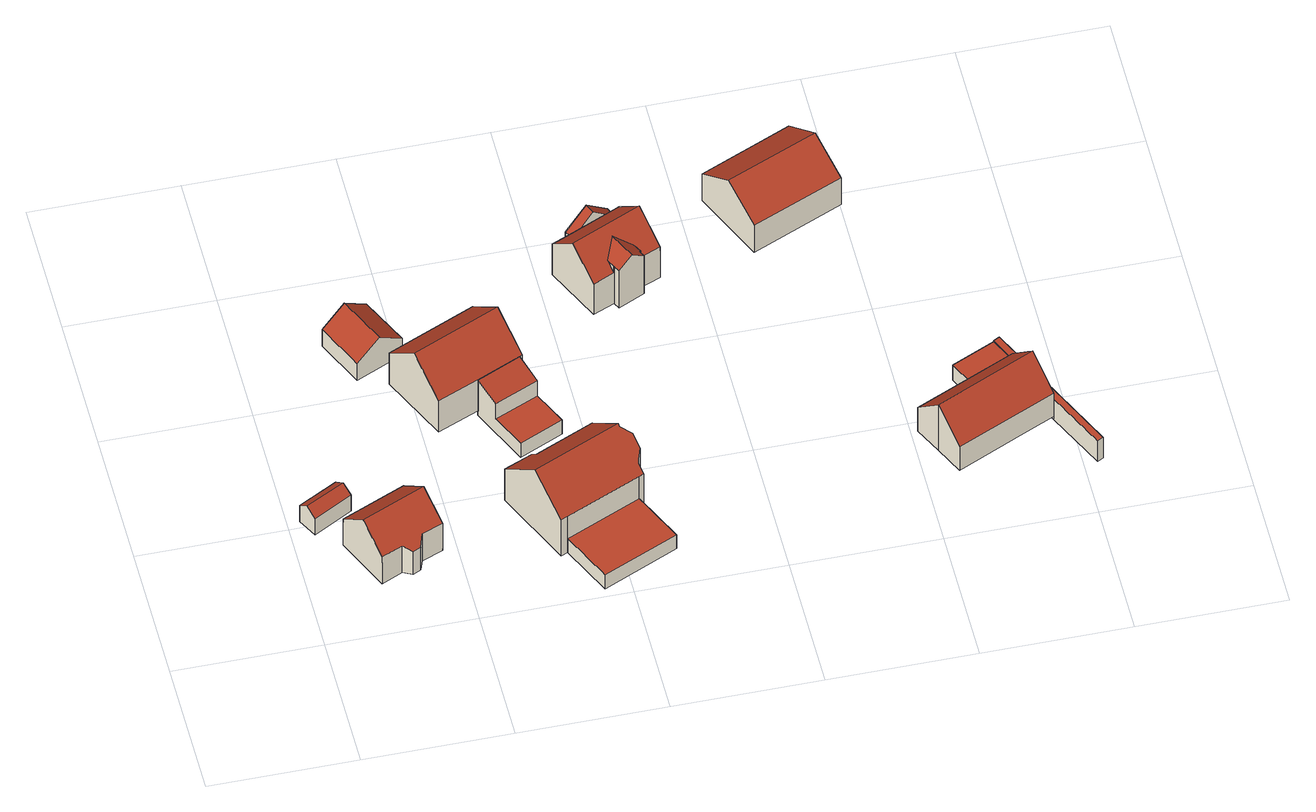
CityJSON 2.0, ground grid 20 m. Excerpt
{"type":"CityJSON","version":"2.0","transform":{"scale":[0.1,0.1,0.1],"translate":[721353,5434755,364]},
"CityObjects":{
"building1":{"type":"Building","attributes":{"Gemeindeschluessel":"09375181","HoeheDach":"372.446","HoeheGrund":"368.300","Methode":"1000","NiedrigsteTraufeDesGebaeudes":"371.282","Geometrietyp2DReferenz":"3000","measuredHeight":4.15,"function":"31001_2463","roofType":"3100","storeysAboveGround":1},"geometry":[{"type":"Solid","lod":"2","boundaries":[[[[0,1,2,3]],[[4,2,1,5]],[[6,7,8,9]],[[5,1,8,7]],[[3,2,4,10]],[[9,8,1,0]],[[11,10,4,5,7,6]],[[10,11,6,9,0,3]]]],"semantics":{"surfaces":[{"type":"WallSurface","Flaeche":"5.346","Z_MAX":"4.146","Z_MAX_ASL":"372.446","Z_MIN":"0.000","Z_MIN_ASL":"368.300"},{"type":"RoofSurface","Dachneigung":"52.298","Dachorientierung":"151.899","Flaeche":"11.352","Z_MAX":"4.146","Z_MAX_ASL":"372.446","Z_MIN":"2.987","Z_MIN_ASL":"371.287"},{"type":"WallSurface","Flaeche":"17.870","Z_MAX":"2.989","Z_MAX_ASL":"371.289","Z_MIN":"0.000","Z_MIN_ASL":"368.300"},{"type":"RoofSurface","Dachneigung":"52.182","Dachorientierung":"331.898","Flaeche":"11.333","Z_MAX":"4.146","Z_MAX_ASL":"372.446","Z_MIN":"2.982","Z_MIN_ASL":"371.282"},{"type":"WallSurface","Flaeche":"17.893","Z_MAX":"2.987","Z_MAX_ASL":"371.287","Z_MIN":"0.000","Z_MIN_ASL":"368.300"},{"type":"WallSurface","Flaeche":"5.320","Z_MAX":"4.146","Z_MAX_ASL":"372.446","Z_MIN":"0.000","Z_MIN_ASL":"368.300"},{"type":"WallSurface","Flaeche":"10.692","Z_MAX":"4.146","Z_MAX_ASL":"372.446","Z_MIN":"0.000","Z_MIN_ASL":"368.300"},{"type":"GroundSurface","Flaeche":"17.934","Z_MAX":"0.000","Z_MAX_ASL":"368.300","Z_MIN":"0.000","Z_MIN_ASL":"368.300"}],"values":[[0,1,2,3,4,5,6,7]]}}]},
"building2":{"type":"Building","attributes":{"Gemeindeschluessel":"09375181","HoeheDach":"375.815","HoeheGrund":"367.410","Methode":"2000","NiedrigsteTraufeDesGebaeudes":"371.606","Geometrietyp2DReferenz":"3000","measuredHeight":8.4,"function":"31001_1000","roofType":"3100","storeysAboveGround":1},"address":[{"Country":"Germany","Locality":"Pettendorf","ThoroughfareName":"Weingasse 4"}],"geometry":[{"type":"Solid","lod":"2","boundaries":[[[[12,13,14,15]],[[16,17,18,19]],[[20,21,22,23,24]],[[12,15,24,23,25,26,16,19]],[[20,24,15,14]],[[25,23,22,27]],[[13,12,19,18]],[[28,29,26,25,27]],[[28,27,22,21]],[[17,16,26,29]],[[13,18,17,29,28,21,20,14]]]],"semantics":{"surfaces":[{"type":"WallSurface","Flaeche":"6.596","Z_MAX":"5.051","Z_MAX_ASL":"372.461","Z_MIN":"0.000","Z_MIN_ASL":"367.410"},{"type":"WallSurface","Flaeche":"6.438","Z_MAX":"5.040","Z_MAX_ASL":"372.450","Z_MIN":"0.000","Z_MIN_ASL":"367.410"},{"type":"WallSurface","Flaeche":"54.466","Z_MAX":"8.405","Z_MAX_ASL":"375.815","Z_MIN":"0.000","Z_MIN_ASL":"367.410"},{"type":"RoofSurface","Dachneigung":"50.008","Dachorientierung":"156.469","Flaeche":"52.747","Z_MAX":"8.405","Z_MAX_ASL":"375.815","Z_MIN":"4.196","Z_MIN_ASL":"371.606"},{"type":"WallSurface","Flaeche":"15.848","Z_MAX":"5.055","Z_MAX_ASL":"372.465","Z_MIN":"0.000","Z_MIN_ASL":"367.410"},{"type":"RoofSurface","Dachneigung":"49.990","Dachorientierung":"336.482","Flaeche":"51.520","Z_MAX":"8.405","Z_MAX_ASL":"375.815","Z_MIN":"4.929","Z_MIN_ASL":"372.339"},{"type":"WallSurface","Flaeche":"5.255","Z_MAX":"4.207","Z_MAX_ASL":"371.617","Z_MIN":"0.000","Z_MIN_ASL":"367.410"},{"type":"WallSurface","Flaeche":"54.601","Z_MAX":"8.405","Z_MAX_ASL":"375.815","Z_MIN":"0.000","Z_MIN_ASL":"367.410"},{"type":"WallSurface","Flaeche":"46.970","Z_MAX":"4.929","Z_MAX_ASL":"372.339","Z_MIN":"0.000","Z_MIN_ASL":"367.410"},{"type":"WallSurface","Flaeche":"15.953","Z_MAX":"5.040","Z_MAX_ASL":"372.450","Z_MIN":"0.000","Z_MIN_ASL":"367.410"},{"type":"GroundSurface","Flaeche":"79.873","Z_MAX":"0.000","Z_MAX_ASL":"367.410","Z_MIN":"0.000","Z_MIN_ASL":"367.410"}],"values":[[0,1,2,3,4,5,6,7,8,9,10]]}}]},
"building3":{"type":"Building","attributes":{"Gemeindeschluessel":"09375181","HoeheDach":"374.352","HoeheGrund":"368.730","Methode":"1000","NiedrigsteTraufeDesGebaeudes":"371.779","Geometrietyp2DReferenz":"3000","measuredHeight":5.62,"function":"31001_2000","roofType":"3100"},"geometry":[{"type":"Solid","lod":"2","boundaries":[[[[30,31,32,33,34]],[[35,36,31,30]],[[37,38,33,32]],[[30,34,39,35]],[[36,37,32,31]],[[39,38,37,36,35]],[[34,33,38,39]]]],"semantics":{"surfaces":[{"type":"WallSurface","Flaeche":"30.824","Z_MAX":"5.622","Z_MAX_ASL":"374.352","Z_MIN":"0.000","Z_MIN_ASL":"368.730"},{"type":"WallSurface","Flaeche":"22.422","Z_MAX":"3.049","Z_MAX_ASL":"371.779","Z_MIN":"0.000","Z_MIN_ASL":"368.730"},{"type":"RoofSurface","Dachneigung":"54.098","Dachorientierung":"65.791","Flaeche":"32.266","Z_MAX":"5.622","Z_MAX_ASL":"374.352","Z_MIN":"3.049","Z_MIN_ASL":"371.779"},{"type":"GroundSurface","Flaeche":"52.278","Z_MAX":"0.000","Z_MAX_ASL":"368.730","Z_MIN":"0.000","Z_MIN_ASL":"368.730"},{"type":"RoofSurface","Dachneigung":"54.104","Dachorientierung":"245.788","Flaeche":"32.272","Z_MAX":"5.622","Z_MAX_ASL":"374.352","Z_MIN":"3.049","Z_MIN_ASL":"371.779"},{"type":"WallSurface","Flaeche":"30.820","Z_MAX":"5.622","Z_MAX_ASL":"374.352","Z_MIN":"0.000","Z_MIN_ASL":"368.730"},{"type":"WallSurface","Flaeche":"22.421","Z_MAX":"3.049","Z_MAX_ASL":"371.779","Z_MIN":"0.000","Z_MIN_ASL":"368.730"}],"values":[[0,1,2,3,4,5,6]]}}]},
"building4":{"type":"Building","attributes":{"Gemeindeschluessel":"09375181","HoeheDach":"377.030","HoeheGrund":"366.842","Methode":"2000","NiedrigsteTraufeDesGebaeudes":"372.603","Geometrietyp2DReferenz":"3000","measuredHeight":10.19,"function":"31001_1000","roofType":"3100"},"address":[{"Country":"Germany","Locality":"Pettendorf","ThoroughfareName":"Herwigstraße 3"}],"geometry":[{"type":"Solid","lod":"2","boundaries":[[[[40,41,42,43,44,45]],[[43,46,47,44]],[[40,48,49,50,41]],[[44,47,51,52,45]],[[51,49,48,52]],[[47,46,53,50,49,51]],[[42,53,46,43]],[[45,52,48,40]],[[41,50,53,42]]]],"semantics":{"surfaces":[{"type":"GroundSurface","Flaeche":"134.886","Z_MAX":"0.000","Z_MAX_ASL":"366.842","Z_MIN":"0.000","Z_MIN_ASL":"366.842"},{"type":"WallSurface","Flaeche":"35.089","Z_MAX":"5.775","Z_MAX_ASL":"372.617","Z_MIN":"0.000","Z_MIN_ASL":"366.842"},{"type":"WallSurface","Flaeche":"82.421","Z_MAX":"10.188","Z_MAX_ASL":"377.030","Z_MIN":"0.000","Z_MIN_ASL":"366.842"},{"type":"WallSurface","Flaeche":"82.342","Z_MAX":"10.188","Z_MAX_ASL":"377.030","Z_MIN":"0.000","Z_MIN_ASL":"366.842"},{"type":"RoofSurface","Dachneigung":"49.440","Dachorientierung":"335.814","Flaeche":"88.784","Z_MAX":"10.188","Z_MAX_ASL":"377.030","Z_MIN":"5.771","Z_MIN_ASL":"372.613"},{"type":"RoofSurface","Dachneigung":"49.442","Dachorientierung":"155.811","Flaeche":"88.758","Z_MAX":"10.188","Z_MAX_ASL":"377.030","Z_MIN":"5.761","Z_MIN_ASL":"372.603"},{"type":"WallSurface","Flaeche":"37.635","Z_MAX":"5.772","Z_MAX_ASL":"372.614","Z_MIN":"0.000","Z_MIN_ASL":"366.842"},{"type":"WallSurface","Flaeche":"75.455","Z_MAX":"5.771","Z_MAX_ASL":"372.613","Z_MIN":"0.000","Z_MIN_ASL":"366.842"},{"type":"WallSurface","Flaeche":"2.612","Z_MAX":"5.762","Z_MAX_ASL":"372.604","Z_MIN":"0.000","Z_MIN_ASL":"366.842"}],"values":[[0,1,2,3,4,5,6,7,8]]}}]},
"building5":{"type":"Building","attributes":{"Gemeindeschluessel":"09375181","HoeheDach":"376.630","HoeheGrund":"365.210","Methode":"2000","NiedrigsteTraufeDesGebaeudes":"371.006","Geometrietyp2DReferenz":"3000","measuredHeight":11.42,"function":"31001_1000","roofType":"3100"},"address":[{"Country":"Germany","Locality":"Pettendorf","ThoroughfareName":"Herwigstraße 3a"}],"geometry":[{"type":"Solid","lod":"2","boundaries":[[[[54,55,56,57,58,59,60,61,62,63]],[[64,65,66,67]],[[68,58,57,69]],[[70,59,58,68]],[[69,57,56,71]],[[72,73,74,62,61]],[[71,56,55,75]],[[64,67,76,63,62,74]],[[77,66,65,73,72,78,70,68,69,71,75,79]],[[76,77,79,54,63]],[[65,64,74,73]],[[78,60,59,70]],[[75,55,54,79]],[[77,76,67,66]],[[72,61,60,78]]]],"semantics":{"surfaces":[{"type":"RoofSurface","Dachneigung":"48.793","Dachorientierung":"155.933","Flaeche":"97.224","Z_MAX":"11.420","Z_MAX_ASL":"376.630","Z_MIN":"6.714","Z_MIN_ASL":"371.924"},{"type":"WallSurface","Flaeche":"6.344","Z_MAX":"6.696","Z_MAX_ASL":"371.906","Z_MIN":"0.000","Z_MIN_ASL":"365.210"},{"type":"WallSurface","Flaeche":"7.864","Z_MAX":"7.674","Z_MAX_ASL":"372.884","Z_MIN":"0.000","Z_MIN_ASL":"365.210"},{"type":"WallSurface","Flaeche":"13.192","Z_MAX":"8.671","Z_MAX_ASL":"373.881","Z_MIN":"0.000","Z_MIN_ASL":"365.210"},{"type":"WallSurface","Flaeche":"5.062","Z_MAX":"6.716","Z_MAX_ASL":"371.926","Z_MIN":"0.000","Z_MIN_ASL":"365.210"},{"type":"WallSurface","Flaeche":"53.314","Z_MAX":"11.420","Z_MAX_ASL":"376.630","Z_MIN":"0.000","Z_MIN_ASL":"365.210"},{"type":"WallSurface","Flaeche":"75.715","Z_MAX":"6.716","Z_MAX_ASL":"371.926","Z_MIN":"0.000","Z_MIN_ASL":"365.210"},{"type":"RoofSurface","Dachneigung":"48.799","Dachorientierung":"335.933","Flaeche":"99.497","Z_MAX":"11.420","Z_MAX_ASL":"376.630","Z_MIN":"5.796","Z_MIN_ASL":"371.006"},{"type":"GroundSurface","Flaeche":"148.009","Z_MAX":"0.000","Z_MAX_ASL":"365.210","Z_MIN":"0.000","Z_MIN_ASL":"365.210"},{"type":"WallSurface","Flaeche":"103.993","Z_MAX":"11.420","Z_MAX_ASL":"376.630","Z_MIN":"0.000","Z_MIN_ASL":"365.210"},{"type":"WallSurface","Flaeche":"58.660","Z_MAX":"6.696","Z_MAX_ASL":"371.906","Z_MIN":"0.000","Z_MIN_ASL":"365.210"},{"type":"WallSurface","Flaeche":"14.839","Z_MAX":"10.058","Z_MAX_ASL":"375.268","Z_MIN":"0.000","Z_MIN_ASL":"365.210"},{"type":"WallSurface","Flaeche":"6.790","Z_MAX":"6.718","Z_MAX_ASL":"371.928","Z_MIN":"0.000","Z_MIN_ASL":"365.210"},{"type":"WallSurface","Flaeche":"24.783","Z_MAX":"5.808","Z_MAX_ASL":"371.018","Z_MIN":"0.000","Z_MIN_ASL":"365.210"},{"type":"WallSurface","Flaeche":"17.364","Z_MAX":"11.090","Z_MAX_ASL":"376.300","Z_MIN":"0.000","Z_MIN_ASL":"365.210"}],"values":[[0,1,2,3,4,5,6,7,8,9,10,11,12,13,14]]}}]},
"building6":{"type":"Building","attributes":{"Gemeindeschluessel":"09375181","HoeheDach":"372.626","HoeheGrund":"366.020","Methode":"2000","NiedrigsteTraufeDesGebaeudes":"368.558","Geometrietyp2DReferenz":"3000","measuredHeight":6.61,"function":"31001_2000","roofType":"1000"},"geometry":[{"type":"Solid","lod":"2","boundaries":[[[[80,46,53,81]],[[82,83,84,85,46,80]],[[83,86,87,84]],[[85,88,53,46]],[[81,53,88,87,86,89]],[[89,86,83,82]],[[87,88,85,84]],[[81,89,82,80]]]],"semantics":{"surfaces":[{"type":"WallSurface","Flaeche":"43.098","Z_MAX":"6.606","Z_MAX_ASL":"372.626","Z_MIN":"0.000","Z_MIN_ASL":"366.020"},{"type":"WallSurface","Flaeche":"35.918","Z_MAX":"6.606","Z_MAX_ASL":"372.626","Z_MIN":"0.000","Z_MIN_ASL":"366.020"},{"type":"RoofSurface","Dachneigung":"90.000","Dachorientierung":"-1.000","Flaeche":"34.028","Z_MAX":"2.538","Z_MAX_ASL":"368.558","Z_MIN":"2.538","Z_MIN_ASL":"368.558"},{"type":"RoofSurface","Dachneigung":"71.487","Dachorientierung":"155.795","Flaeche":"26.149","Z_MAX":"6.606","Z_MAX_ASL":"372.626","Z_MIN":"5.332","Z_MIN_ASL":"371.352"},{"type":"WallSurface","Flaeche":"35.821","Z_MAX":"6.601","Z_MAX_ASL":"372.621","Z_MIN":"0.000","Z_MIN_ASL":"366.020"},{"type":"WallSurface","Flaeche":"16.607","Z_MAX":"2.538","Z_MAX_ASL":"368.558","Z_MIN":"0.000","Z_MIN_ASL":"366.020"},{"type":"WallSurface","Flaeche":"18.255","Z_MAX":"5.332","Z_MAX_ASL":"371.352","Z_MIN":"2.538","Z_MIN_ASL":"368.558"},{"type":"GroundSurface","Flaeche":"58.824","Z_MAX":"0.000","Z_MAX_ASL":"366.020","Z_MIN":"0.000","Z_MIN_ASL":"366.020"}],"values":[[0,1,2,3,4,5,6,7]]}}]},
"building7":{"type":"Building","attributes":{"Gemeindeschluessel":"09375181","HoeheDach":"367.840","HoeheGrund":"365.180","Methode":"2000","NiedrigsteTraufeDesGebaeudes":"367.840","Geometrietyp2DReferenz":"3000","measuredHeight":2.66,"function":"31001_2000","roofType":"1000"},"geometry":[{"type":"Solid","lod":"2","boundaries":[[[[71,90,91,92]],[[92,91,93,94]],[[75,71,92,94]],[[75,95,90,71]],[[93,91,90,95]],[[94,93,95,75]]]],"semantics":{"surfaces":[{"type":"WallSurface","Flaeche":"20.891","Z_MAX":"2.660","Z_MAX_ASL":"367.840","Z_MIN":"0.000","Z_MIN_ASL":"365.180"},{"type":"WallSurface","Flaeche":"30.091","Z_MAX":"2.660","Z_MAX_ASL":"367.840","Z_MIN":"0.000","Z_MIN_ASL":"365.180"},{"type":"GroundSurface","Flaeche":"88.625","Z_MAX":"0.000","Z_MAX_ASL":"365.180","Z_MIN":"0.000","Z_MIN_ASL":"365.180"},{"type":"WallSurface","Flaeche":"29.993","Z_MAX":"2.660","Z_MAX_ASL":"367.840","Z_MIN":"0.000","Z_MIN_ASL":"365.180"},{"type":"RoofSurface","Dachneigung":"90.000","Dachorientierung":"-1.000","Flaeche":"88.625","Z_MAX":"2.660","Z_MAX_ASL":"367.840","Z_MIN":"2.660","Z_MIN_ASL":"367.840"},{"type":"WallSurface","Flaeche":"20.856","Z_MAX":"2.660","Z_MAX_ASL":"367.840","Z_MIN":"0.000","Z_MIN_ASL":"365.180"}],"values":[[0,1,2,3,4,5]]}}]},
"building8":{"type":"Building","attributes":{"Gemeindeschluessel":"09375181","HoeheDach":"376.190","HoeheGrund":"366.645","Methode":"2000","NiedrigsteTraufeDesGebaeudes":"372.268","Geometrietyp2DReferenz":"3000","measuredHeight":9.54,"function":"31001_1000","roofType":"3100"},"address":[{"Country":"Germany","Locality":"Pettendorf","ThoroughfareName":"Herwigstraße 1"}],"geometry":[{"type":"Solid","lod":"2","boundaries":[[[[96,97,98,99,100]],[[99,98,101,102,103,104]],[[105,106,107,108,109,110]],[[111,112,113,114,115,116,117,118,97,96]],[[118,101,98,97]],[[116,115,119,104,103]],[[111,96,100,120,121,122]],[[105,110,114,113]],[[122,123,112,111]],[[99,104,119,124,108,107,125,120,100]],[[113,112,123,106,105]],[[116,103,102,117]],[[115,114,110,109,124,119]],[[122,121,125,107,106,123]],[[117,102,101,118]],[[124,109,108]],[[125,121,120]]]],"semantics":{"surfaces":[{"type":"WallSurface","Flaeche":"64.731","Z_MAX":"9.545","Z_MAX_ASL":"376.190","Z_MIN":"0.000","Z_MIN_ASL":"366.645"},{"type":"RoofSurface","Dachneigung":"47.294","Dachorientierung":"335.819","Flaeche":"60.711","Z_MAX":"9.545","Z_MAX_ASL":"376.190","Z_MIN":"5.628","Z_MIN_ASL":"372.273"},{"type":"RoofSurface","Dachneigung":"52.306","Dachorientierung":"245.876","Flaeche":"8.559","Z_MAX":"8.475","Z_MAX_ASL":"375.120","Z_MIN":"6.833","Z_MIN_ASL":"373.478"},{"type":"GroundSurface","Flaeche":"93.683","Z_MAX":"0.000","Z_MAX_ASL":"366.645","Z_MIN":"0.000","Z_MIN_ASL":"366.645"},{"type":"WallSurface","Flaeche":"4.247","Z_MAX":"5.631","Z_MAX_ASL":"372.276","Z_MIN":"0.000","Z_MIN_ASL":"366.645"},{"type":"WallSurface","Flaeche":"64.655","Z_MAX":"9.545","Z_MAX_ASL":"376.190","Z_MIN":"0.000","Z_MIN_ASL":"366.645"},{"type":"WallSurface","Flaeche":"18.482","Z_MAX":"6.976","Z_MAX_ASL":"373.621","Z_MIN":"0.000","Z_MIN_ASL":"366.645"},{"type":"WallSurface","Flaeche":"6.878","Z_MAX":"6.879","Z_MAX_ASL":"373.524","Z_MIN":"0.000","Z_MIN_ASL":"366.645"},{"type":"WallSurface","Flaeche":"6.981","Z_MAX":"6.978","Z_MAX_ASL":"373.623","Z_MIN":"0.000","Z_MIN_ASL":"366.645"},{"type":"RoofSurface","Dachneigung":"47.604","Dachorientierung":"155.810","Flaeche":"48.265","Z_MAX":"9.545","Z_MAX_ASL":"376.190","Z_MIN":"5.623","Z_MIN_ASL":"372.268"},{"type":"WallSurface","Flaeche":"30.860","Z_MAX":"8.475","Z_MAX_ASL":"375.120","Z_MIN":"0.000","Z_MIN_ASL":"366.645"},{"type":"WallSurface","Flaeche":"18.333","Z_MAX":"5.631","Z_MAX_ASL":"372.276","Z_MIN":"0.000","Z_MIN_ASL":"366.645"},{"type":"WallSurface","Flaeche":"18.398","Z_MAX":"6.879","Z_MAX_ASL":"373.524","Z_MIN":"0.000","Z_MIN_ASL":"366.645"},{"type":"RoofSurface","Dachneigung":"52.314","Dachorientierung":"65.858","Flaeche":"8.402","Z_MAX":"8.475","Z_MAX_ASL":"375.120","Z_MIN":"6.835","Z_MIN_ASL":"373.480"},{"type":"WallSurface","Flaeche":"36.640","Z_MAX":"5.630","Z_MAX_ASL":"372.275","Z_MIN":"0.000","Z_MIN_ASL":"366.645"},{"type":"WallSurface","Flaeche":"0.790","Z_MAX":"6.835","Z_MAX_ASL":"373.480","Z_MIN":"5.633","Z_MIN_ASL":"372.278"},{"type":"WallSurface","Flaeche":"0.798","Z_MAX":"6.835","Z_MAX_ASL":"373.480","Z_MIN":"5.626","Z_MIN_ASL":"372.271"}],"values":[[0,1,2,3,4,5,6,7,8,9,10,11,12,13,14,15,16]]}}]},
"building9":{"type":"Building","attributes":{"Gemeindeschluessel":"09375181","HoeheDach":"374.000","HoeheGrund":"368.060","Methode":"2000","NiedrigsteTraufeDesGebaeudes":"371.100","Geometrietyp2DReferenz":"3000","measuredHeight":5.94,"function":"51009_1610","roofType":"3100"},"geometry":[{"type":"Solid","lod":"2","boundaries":[[[[126,127,128,129]],[[130,131,132,133]],[[129,130,133,126]],[[129,128,134,131,130]],[[133,132,135,127,126]],[[135,132,131,134]],[[127,135,134,128]]]],"semantics":{"surfaces":[{"type":"WallSurface","Flaeche":"4.620","Z_MAX":"3.064","Z_MAX_ASL":"371.124","Z_MIN":"0.000","Z_MIN_ASL":"368.060"},{"type":"WallSurface","Flaeche":"4.571","Z_MAX":"3.056","Z_MAX_ASL":"371.116","Z_MIN":"0.000","Z_MIN_ASL":"368.060"},{"type":"GroundSurface","Flaeche":"9.787","Z_MAX":"0.000","Z_MAX_ASL":"368.060","Z_MIN":"0.000","Z_MIN_ASL":"368.060"},{"type":"WallSurface","Flaeche":"29.303","Z_MAX":"5.940","Z_MAX_ASL":"374.000","Z_MIN":"0.000","Z_MIN_ASL":"368.060"},{"type":"WallSurface","Flaeche":"29.247","Z_MAX":"5.940","Z_MAX_ASL":"374.000","Z_MIN":"0.000","Z_MIN_ASL":"368.060"},{"type":"RoofSurface","Dachneigung":"48.449","Dachorientierung":"65.310","Flaeche":"6.547","Z_MAX":"5.940","Z_MAX_ASL":"374.000","Z_MIN":"3.040","Z_MIN_ASL":"371.100"},{"type":"RoofSurface","Dachneigung":"48.449","Dachorientierung":"245.307","Flaeche":"6.529","Z_MAX":"5.940","Z_MAX_ASL":"374.000","Z_MIN":"3.064","Z_MIN_ASL":"371.124"}],"values":[[0,1,2,3,4,5,6]]}}]},
"building10":{"type":"Building","attributes":{"Gemeindeschluessel":"09375181","HoeheDach":"375.491","HoeheGrund":"366.895","Methode":"1000","NiedrigsteTraufeDesGebaeudes":"371.856","Geometrietyp2DReferenz":"3000","measuredHeight":8.6,"function":"31001_1000","roofType":"3100"},"address":[{"Country":"Germany","Locality":"Pettendorf","ThoroughfareName":"Heidegasse 7"}],"geometry":[{"type":"Solid","lod":"2","boundaries":[[[[136,137,138,139,140]],[[141,142,137,136]],[[138,143,144,139]],[[145,144,143,142,141]],[[137,142,143,138]],[[140,139,144,145]],[[145,141,136,140]]]],"semantics":{"surfaces":[{"type":"WallSurface","Flaeche":"74.602","Z_MAX":"8.596","Z_MAX_ASL":"375.491","Z_MIN":"0.000","Z_MIN_ASL":"366.895"},{"type":"WallSurface","Flaeche":"67.587","Z_MAX":"4.961","Z_MAX_ASL":"371.856","Z_MIN":"0.000","Z_MIN_ASL":"366.895"},{"type":"RoofSurface","Dachneigung":"56.555","Dachorientierung":"336.401","Flaeche":"89.846","Z_MAX":"8.596","Z_MAX_ASL":"375.491","Z_MIN":"4.961","Z_MIN_ASL":"371.856"},{"type":"WallSurface","Flaeche":"74.610","Z_MAX":"8.596","Z_MAX_ASL":"375.491","Z_MIN":"0.000","Z_MIN_ASL":"366.895"},{"type":"RoofSurface","Dachneigung":"56.554","Dachorientierung":"156.403","Flaeche":"89.852","Z_MAX":"8.596","Z_MAX_ASL":"375.491","Z_MIN":"4.961","Z_MIN_ASL":"371.856"},{"type":"WallSurface","Flaeche":"67.573","Z_MAX":"4.961","Z_MAX_ASL":"371.856","Z_MIN":"0.000","Z_MIN_ASL":"366.895"},{"type":"GroundSurface","Flaeche":"149.942","Z_MAX":"0.000","Z_MAX_ASL":"366.895","Z_MIN":"0.000","Z_MIN_ASL":"366.895"}],"values":[[0,1,2,3,4,5,6]]}}]},
"building11":{"type":"Building","attributes":{"Gemeindeschluessel":"09375181","HoeheDach":"373.661","HoeheGrund":"365.140","Methode":"2000","NiedrigsteTraufeDesGebaeudes":"369.446","Geometrietyp2DReferenz":"3000","measuredHeight":8.52,"function":"31001_1000","roofType":"3100","storeysAboveGround":1},"address":[{"Country":"Germany","Locality":"Pettendorf","ThoroughfareName":"Heidegasse 3"}],"geometry":[{"type":"Solid","lod":"2","boundaries":[[[[146,147,148,149,150,151,152,153,154]],[[151,155,156,152]],[[152,156,157,153]],[[147,158,159,148]],[[160,159,157,156,155]],[[160,155,151,150,149]],[[161,157,159,158]],[[153,157,161,154]],[[148,159,160,149]],[[161,158,147,146,154]]]],"semantics":{"surfaces":[{"type":"GroundSurface","Flaeche":"128.360","Z_MAX":"0.000","Z_MAX_ASL":"365.140","Z_MIN":"0.000","Z_MIN_ASL":"365.140"},{"type":"WallSurface","Flaeche":"19.185","Z_MAX":"7.503","Z_MAX_ASL":"372.643","Z_MIN":"0.000","Z_MIN_ASL":"365.140"},{"type":"WallSurface","Flaeche":"8.282","Z_MAX":"8.521","Z_MAX_ASL":"373.661","Z_MIN":"0.000","Z_MIN_ASL":"365.140"},{"type":"WallSurface","Flaeche":"27.304","Z_MAX":"8.505","Z_MAX_ASL":"373.645","Z_MIN":"0.000","Z_MIN_ASL":"365.140"},{"type":"RoofSurface","Dachneigung":"45.459","Dachorientierung":"335.336","Flaeche":"90.216","Z_MAX":"8.521","Z_MAX_ASL":"373.661","Z_MIN":"4.306","Z_MIN_ASL":"369.446"},{"type":"WallSurface","Flaeche":"64.991","Z_MAX":"4.314","Z_MAX_ASL":"369.454","Z_MIN":"0.000","Z_MIN_ASL":"365.140"},{"type":"RoofSurface","Dachneigung":"45.417","Dachorientierung":"155.427","Flaeche":"89.948","Z_MAX":"8.521","Z_MAX_ASL":"373.661","Z_MIN":"4.306","Z_MIN_ASL":"369.446"},{"type":"WallSurface","Flaeche":"27.382","Z_MAX":"8.521","Z_MAX_ASL":"373.661","Z_MIN":"0.000","Z_MIN_ASL":"365.140"},{"type":"WallSurface","Flaeche":"27.300","Z_MAX":"8.505","Z_MAX_ASL":"373.645","Z_MIN":"0.000","Z_MIN_ASL":"365.140"},{"type":"WallSurface","Flaeche":"64.687","Z_MAX":"4.314","Z_MAX_ASL":"369.454","Z_MIN":"0.000","Z_MIN_ASL":"365.140"}],"values":[[0,1,2,3,4,5,6,7,8,9]]}}]},
"building12":{"type":"Building","attributes":{"Gemeindeschluessel":"09375181","HoeheDach":"368.190","HoeheGrund":"365.360","Methode":"2000","NiedrigsteTraufeDesGebaeudes":"368.190","Geometrietyp2DReferenz":"3000","measuredHeight":2.83,"function":"31001_2000","roofType":"1000","storeysAboveGround":1},"geometry":[{"type":"Solid","lod":"2","boundaries":[[[[162,163,164,165]],[[165,164,166,167]],[[167,166,168,169]],[[169,168,163,162]],[[165,167,169,162]],[[163,168,166,164]]]],"semantics":{"surfaces":[{"type":"WallSurface","Flaeche":"11.195","Z_MAX":"2.830","Z_MAX_ASL":"368.190","Z_MIN":"0.000","Z_MIN_ASL":"365.360"},{"type":"WallSurface","Flaeche":"18.309","Z_MAX":"2.830","Z_MAX_ASL":"368.190","Z_MIN":"0.000","Z_MIN_ASL":"365.360"},{"type":"WallSurface","Flaeche":"11.124","Z_MAX":"2.830","Z_MAX_ASL":"368.190","Z_MIN":"0.000","Z_MIN_ASL":"365.360"},{"type":"WallSurface","Flaeche":"18.276","Z_MAX":"2.830","Z_MAX_ASL":"368.190","Z_MIN":"0.000","Z_MIN_ASL":"365.360"},{"type":"GroundSurface","Flaeche":"25.488","Z_MAX":"0.000","Z_MAX_ASL":"365.360","Z_MIN":"0.000","Z_MIN_ASL":"365.360"},{"type":"RoofSurface","Dachneigung":"90.000","Dachorientierung":"-1.000","Flaeche":"25.488","Z_MAX":"2.830","Z_MAX_ASL":"368.190","Z_MIN":"2.830","Z_MIN_ASL":"368.190"}],"values":[[0,1,2,3,4,5]]}}]},
"building13":{"type":"Building","attributes":{"Gemeindeschluessel":"09375181","HoeheDach":"368.430","HoeheGrund":"364.597","Methode":"2000","NiedrigsteTraufeDesGebaeudes":"368.430","Geometrietyp2DReferenz":"3000","measuredHeight":3.83,"function":"51009_1610","roofType":"1000"},"geometry":[{"type":"Solid","lod":"2","boundaries":[[[[170,171,172,173,174,175,176,177]],[[172,178,179,173]],[[170,180,181,171]],[[182,183,184,179,178,181,180]],[[174,184,183,175]],[[173,179,184,174]],[[182,180,170,177,176]],[[171,181,178,172]],[[175,183,182,176]]]],"semantics":{"surfaces":[{"type":"GroundSurface","Flaeche":"20.375","Z_MAX":"0.003","Z_MAX_ASL":"364.600","Z_MIN":"0.003","Z_MIN_ASL":"364.600"},{"type":"WallSurface","Flaeche":"3.512","Z_MAX":"3.833","Z_MAX_ASL":"368.430","Z_MIN":"0.003","Z_MIN_ASL":"364.600"},{"type":"WallSurface","Flaeche":"3.617","Z_MAX":"3.833","Z_MAX_ASL":"368.430","Z_MIN":"0.003","Z_MIN_ASL":"364.600"},{"type":"RoofSurface","Dachneigung":"90.000","Dachorientierung":"-1.000","Flaeche":"20.374","Z_MAX":"3.833","Z_MAX_ASL":"368.430","Z_MIN":"3.833","Z_MIN_ASL":"368.430"},{"type":"WallSurface","Flaeche":"16.353","Z_MAX":"3.833","Z_MAX_ASL":"368.430","Z_MIN":"0.003","Z_MIN_ASL":"364.600"},{"type":"WallSurface","Flaeche":"34.617","Z_MAX":"3.833","Z_MAX_ASL":"368.430","Z_MIN":"0.003","Z_MIN_ASL":"364.600"},{"type":"WallSurface","Flaeche":"27.494","Z_MAX":"3.833","Z_MAX_ASL":"368.430","Z_MIN":"0.003","Z_MIN_ASL":"364.600"},{"type":"WallSurface","Flaeche":"82.375","Z_MAX":"3.833","Z_MAX_ASL":"368.430","Z_MIN":"0.003","Z_MIN_ASL":"364.600"},{"type":"WallSurface","Flaeche":"3.959","Z_MAX":"3.833","Z_MAX_ASL":"368.430","Z_MIN":"0.003","Z_MIN_ASL":"364.600"}],"values":[[0,1,2,3,4,5,6,7,8]]}}]}
},
"vertices":[
[69,194,43],[69,194,84],[76,181,73],[76,181,43],[23,152,73],[16,166,84],[9,179,43],[9,179,73],[62,207,73],[62,207,43],[23,152,43],[16,166,43],
[141,72,76],[141,72,34],[146,86,34],[146,86,85],[117,73,84],[117,73,34],[130,67,34],[130,67,76],[175,98,34],[142,173,34],[142,173,83],[159,135,118],[175,98,85],[72,97,118],[88,60,84],[55,135,83],[55,135,34],[88,60,34],
[103,459,47],[103,459,78],[135,473,104],[167,488,78],[167,488,47],[133,392,47],[133,392,78],[165,406,104],[198,421,78],[198,421,47],
[295,447,28],[337,353,28],[333,351,28],[273,324,28],[217,300,28],[175,394,28],[273,324,86],[217,300,86],[295,447,86],[316,400,130],[337,353,86],[196,347,130],[175,394,86],[333,351,86],
[323,75,79],[332,79,79],[435,125,79],[442,128,79],[437,138,89],[443,153,99],[437,168,113],[421,174,123],[420,177,126],[301,124,126],[318,191,79],[318,191,12],[314,200,12],[314,200,70],[437,138,12],[442,128,12],[443,153,12],[435,125,12],[421,174,12],[398,227,12],[398,227,79],[332,79,12],[275,183,70],[275,183,12],[437,168,12],[323,75,12],
[273,324,20],[333,351,20],[309,242,20],[309,242,46],[288,290,46],[288,290,74],[369,269,46],[348,316,46],[348,316,74],[369,269,20],
[435,125,38],[467,54,38],[467,54,12],[364,8,38],[364,8,12],[332,79,38],
[548,495,26],[513,573,26],[513,573,83],[530,534,122],[548,495,83],[506,570,83],[447,543,83],[417,530,83],[434,491,122],[486,456,95],[505,465,111],[488,502,111],[476,477,95],[481,465,95],[482,465,95],[518,482,26],[522,473,26],[486,456,26],[482,465,26],[452,452,26],[417,530,26],[447,543,26],[506,570,26],[452,452,83],[520,483,83],[520,483,95],[518,482,96],[522,473,96],[481,465,83],[514,495,95],
[447,543,41],[447,543,71],[440,557,71],[440,557,41],[500,584,41],[500,584,71],[506,570,71],[506,570,41],[470,570,100],[476,557,100],
[672,507,29],[672,507,79],[650,557,115],[628,607,79],[628,607,29],[797,561,29],[797,561,79],[775,611,115],[753,662,79],[753,662,29],
[942,149,11],[844,104,11],[826,143,11],[808,181,11],[886,217,11],[945,244,11],[958,215,11],[962,205,11],[980,166,11],[945,244,54],[958,215,86],[962,205,97],[844,104,55],[826,143,96],[808,181,55],[980,166,54],
[886,217,14],[886,217,42],[870,253,42],[870,253,14],[929,280,42],[929,280,14],[945,244,42],[945,244,14],
[929,280,6],[937,284,6],[1026,88,6],[1018,84,6],[980,166,6],[962,205,6],[958,215,6],[945,244,6],[1026,88,44],[1018,84,44],[929,280,44],[937,284,44],[958,215,44],[962,205,44],[980,166,44]
]}
